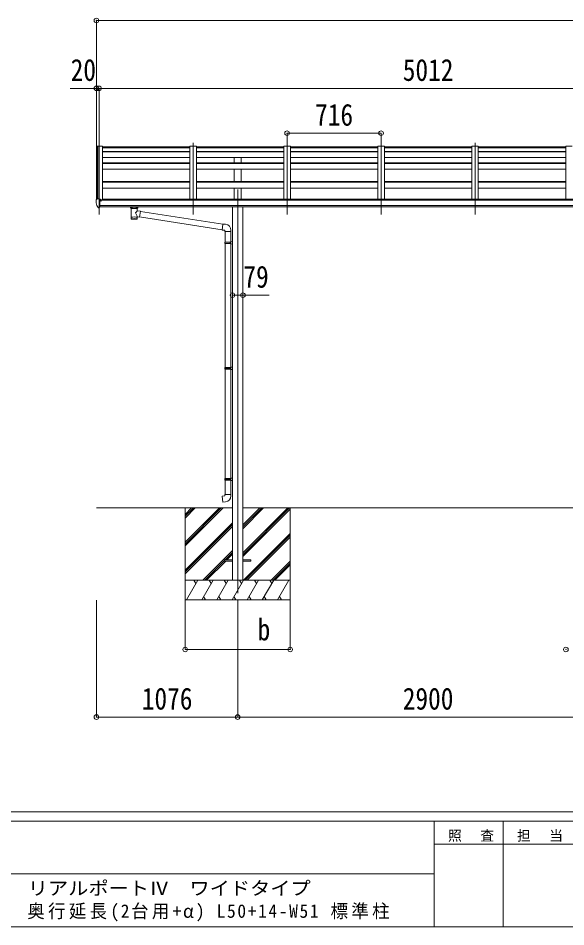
# Model space of a CAD drawing. Units: millimetres at full size. Extents: x -9783 to 9892, y -6828 to 6752.
# Drawn here: x 36 to 4208, y -6828 to 94 of the extents above; entities that cross this region are included whole.
import ezdxf
from ezdxf.enums import TextEntityAlignment as Align

# ---------------------------------------------------------------- set-up
doc = ezdxf.new("R2010")
doc.units = ezdxf.units.MM
doc.header["$LTSCALE"] = 35
doc.header["$PDMODE"] = 32
doc.header["$PDSIZE"] = 35
for name, color, linetype, lineweight in [('0-0_0', 7, 'Continuous', 9), ('0-1_本体', 4, 'Continuous', 9), ('0-2_部品', 7, 'Continuous', 9), ('0-8_PARTS2', 2, 'Continuous', 9), ('0-A_寸法', 6, 'Continuous', 9), ('F-0_240', 7, 'Continuous', 9)]:
    doc.layers.add(name, color=color, linetype=linetype, lineweight=lineweight)
doc.styles.add('ＭＳ ゴシック', font='')
doc.styles.get('ＭＳ ゴシック').set_extended_font_data('MS Gothic')

msp = doc.modelspace()

# ---------------------------------------------------------------- linework, layer by layer
at = {"layer": '0-0_0'}
for p, q in [((632.56, -3637.27), (1669.06, -3637.27)), ((1308.56, -3637.27), (1308.56, -4337.27)), ((1308.56, -3898), (1569.29, -3637.27)), ((1308.56, -3912.14), (1583.44, -3637.27)), ((1308.56, -3926.29), (1597.58, -3637.27)), ((1308.56, -3714.16), (1385.45, -3637.27)), ((1308.56, -3700.01), (1371.3, -3637.27)), ((1308.56, -3685.87), (1357.16, -3637.27)), ((1748.06, -3637.27), (4569.06, -3637.27)), ((1748.06, -3979), (2089.79, -3637.27)), ((1748.06, -3993.14), (2103.94, -3637.27)), ((1748.06, -3795.16), (1905.95, -3637.27)), ((1748.06, -3781.01), (1891.8, -3637.27)), ((1748.06, -3766.87), (1877.66, -3637.27)), ((1748.06, -4007.29), (2108.56, -3646.79)), ((2108.56, -3637.27), (2108.56, -4337.27)), ((1308.56, -4110.13), (1669.06, -3749.64)), ((1308.56, -4124.28), (1669.06, -3763.78)), ((1308.56, -4138.42), (1669.06, -3777.92)), ((1751.92, -4187.27), (2108.56, -3830.64)), ((1766.06, -4187.27), (2108.56, -3844.78)), ((1780.21, -4187.27), (2108.56, -3858.92)), ((1443.56, -4187.27), (1669.06, -3961.77)), ((1612.21, -4032.76), (1669.06, -3975.91)), ((1626.35, -4032.76), (1669.06, -3990.05)), ((1457.7, -4187.27), (1608.56, -4036.41)), ((1471.84, -4187.27), (1617.35, -4041.76)), ((1964.06, -4187.27), (2108.56, -4042.77)), ((1978.2, -4187.27), (2108.56, -4056.91)), ((1992.34, -4187.27), (2108.56, -4071.05)), ((2108.56, -4187.27), (1308.56, -4187.27)), ((1318.85, -4337.27), (1405.46, -4187.27)), ((1390.45, -4213.26), (1375.45, -4187.27)), ((1434.32, -4337.27), (1520.93, -4187.27)), ((1505.92, -4213.26), (1490.92, -4187.27)), ((1549.79, -4337.27), (1636.4, -4187.27)), ((1621.39, -4213.26), (1606.39, -4187.27)), ((1665.26, -4337.27), (1751.87, -4187.27)), ((1736.87, -4213.26), (1721.86, -4187.27)), ((1780.73, -4337.27), (1867.34, -4187.27)), ((1852.34, -4213.26), (1837.33, -4187.27)), ((1896.2, -4337.27), (1982.81, -4187.27)), ((1952.81, -4187.27), (1967.81, -4213.26)), ((2011.67, -4337.27), (2098.28, -4187.27)), ((1308.56, -4337.27), (2108.56, -4337.27)), ((1449.32, -4311.3), (1464.32, -4337.27)), ((1564.79, -4311.29), (1579.79, -4337.27)), ((1680.26, -4311.29), (1695.26, -4337.27)), ((1795.73, -4311.3), (1810.73, -4337.27)), ((1911.2, -4311.3), (1926.2, -4337.27)), ((2026.67, -4311.3), (2041.67, -4337.27))]:
    msp.add_line(p, q, dxfattribs=at)
at = {"layer": '0-1_本体'}
for p, q in [((632.57, -882.25), (632.56, -1287.89)), ((633.51, -881.37), (641.35, -880.96)), ((641.56, -881.03), (641.56, -1281.34)), ((641.64, -881.15), (642.26, -882.77)), ((677.56, -880.95), (677.56, -1291.52)), ((1343.56, -887.03), (677.56, -887.03)), ((677.56, -893.95), (1343.56, -893.95)), ((1343.56, -881.55), (1343.56, -1281.12)), ((1393.56, -881.55), (1343.56, -881.55)), ((1393.56, -881.55), (1393.56, -1281.12)), ((2059.56, -887.03), (1393.56, -887.03)), ((1393.56, -893.95), (2059.56, -893.95)), ((2059.56, -881.55), (2059.56, -1281.12)), ((2109.56, -881.55), (2059.56, -881.55)), ((2109.56, -881.55), (2109.56, -1281.12)), ((2775.56, -887.03), (2109.56, -887.03)), ((2109.56, -893.95), (2775.56, -893.95)), ((2775.56, -881.55), (2775.56, -1281.12)), ((2825.56, -881.55), (2775.56, -881.55)), ((2825.56, -881.55), (2825.56, -1281.12)), ((3491.56, -887.03), (2825.56, -887.03)), ((2825.56, -893.95), (3491.56, -893.95)), ((3491.56, -881.55), (3491.56, -1281.12)), ((3541.56, -881.55), (3491.56, -881.55)), ((3541.56, -881.55), (3541.56, -1281.12)), ((4207.56, -887.03), (3541.56, -887.03)), ((3541.56, -893.95), (4207.56, -893.95)), ((4207.56, -881.55), (4207.56, -1281.12)), ((4257.56, -881.55), (4207.56, -881.55)), ((677.56, -920.66), (1343.56, -920.66)), ((677.56, -923.51), (1343.56, -923.51)), ((677.56, -968.24), (1343.56, -968.24)), ((1393.56, -920.66), (2059.56, -920.66)), ((1393.56, -923.51), (2059.56, -923.51)), ((1393.56, -968.24), (2059.56, -968.24)), ((1681.06, -1006.93), (1681.06, -968.24)), ((1736.06, -1006.93), (1736.06, -968.24)), ((2109.56, -920.66), (2775.56, -920.66)), ((2109.56, -923.51), (2775.56, -923.51)), ((2109.56, -968.24), (2775.56, -968.24)), ((2825.56, -920.66), (3491.56, -920.66)), ((2825.56, -923.51), (3491.56, -923.51)), ((2825.56, -968.24), (3491.56, -968.24)), ((3541.56, -920.66), (4207.56, -920.66)), ((3541.56, -923.51), (4207.56, -923.51)), ((3541.56, -968.24), (4207.56, -968.24)), ((677.56, -1006.93), (1343.56, -1006.93)), ((677.56, -1012.22), (1343.56, -1012.22)), ((1393.56, -1006.93), (2059.56, -1006.93)), ((1393.56, -1012.22), (2059.56, -1012.22)), ((2109.56, -1006.93), (2775.56, -1006.93)), ((2109.56, -1012.22), (2775.56, -1012.22)), ((2825.56, -1006.93), (3491.56, -1006.93)), ((2825.56, -1012.22), (3491.56, -1012.22)), ((3541.56, -1006.93), (4207.56, -1006.93)), ((3541.56, -1012.22), (4207.56, -1012.22)), ((677.56, -1056.3), (1343.56, -1056.3)), ((1393.56, -1056.3), (2059.56, -1056.3)), ((1681.06, -1149.85), (1681.06, -1056.3)), ((1736.06, -1149.85), (1736.06, -1056.3)), ((2109.56, -1056.3), (2775.56, -1056.3)), ((2825.56, -1056.3), (3491.56, -1056.3)), ((3541.56, -1056.3), (4207.56, -1056.3)), ((677.56, -1149.85), (1343.56, -1149.85)), ((677.56, -1156.65), (1343.56, -1156.65)), ((1393.56, -1149.85), (2059.56, -1149.85)), ((1393.56, -1156.65), (2059.56, -1156.65)), ((2109.56, -1149.85), (2775.56, -1149.85)), ((2109.56, -1156.65), (2775.56, -1156.65)), ((2825.56, -1149.85), (3491.56, -1149.85)), ((2825.56, -1156.65), (3491.56, -1156.65)), ((3541.56, -1149.85), (4207.56, -1149.85)), ((3541.56, -1156.65), (4207.56, -1156.65)), ((677.56, -1200.2), (1343.56, -1200.2)), ((1393.56, -1200.2), (2059.56, -1200.2)), ((1681.06, -1284.82), (1681.06, -1200.2)), ((1736.06, -1284.82), (1736.06, -1200.2)), ((2109.56, -1200.2), (2775.56, -1200.2)), ((2825.56, -1200.2), (3491.56, -1200.2)), ((3541.56, -1200.2), (4207.56, -1200.2)), ((5658.06, -1291.52), (659.06, -1291.52)), ((682.56, -1291.52), (682.56, -1284.82)), ((5634.56, -1284.82), (682.56, -1284.82)), ((659.06, -1332.75), (5658.06, -1332.75)), ((5658.06, -1344.59), (659.06, -1344.52)), ((1669.06, -1344.69), (1669.06, -4187.27)), ((1748.06, -1344.69), (1748.06, -4187.27))]:
    msp.add_line(p, q, dxfattribs=at)
msp.add_lwpolyline([(642.26, -1281.34), (642.26, -880.95), (677.56, -880.95)], dxfattribs=at)
msp.add_circle((666.54, -1296.26), 3, dxfattribs=at)
for centre, radius, start, end in [((633.56, -882.37), 1, 93, 173.32986), ((641.36, -881.26), 0.301, 21.06327, 92.86679)]:
    msp.add_arc(centre, radius, start, end, dxfattribs=at)
at = {"layer": '0-2_部品'}
for p, q in [((630.56, -1290.91), (630.56, -1291.54)), ((637.47, -1282.11), (633.41, -1287.92)), ((652.56, -1350.04), (652.56, -1281.54)), ((654.06, -1282.46), (652.56, -1282.46)), ((659.06, -1291.27), (652.56, -1290.88)), ((654.06, -1282.46), (654.06, -1288.63)), ((663.74, -1283.96), (654.06, -1283.23)), ((654.06, -1286.23), (668.06, -1286.28)), ((663.54, -1296.46), (664.06, -1296.46)), ((664.06, -1296.46), (664.36, -1296.46)), ((664.56, -1286.27), (664.56, -1284.37)), ((669.06, -1287.39), (669.06, -1291.35)), ((644.94, -1348.23), (635.2, -1332.85)), ((651.06, -1349.95), (647.36, -1349.72)), ((651.06, -1349.95), (652.56, -1350.04)), ((652.56, -1347.84), (653.06, -1347.84)), ((653.06, -1347.84), (653.56, -1346.84)), ((659.06, -1346.84), (653.56, -1346.84)), ((893.06, -1350.85), (893.06, -1344.73)), ((897.16, -1355.35), (897.15, -1435.64)), ((942.96, -1372.92), (942.96, -1355.34)), ((968.19, -1376.83), (942.96, -1372.92)), ((947.06, -1350.85), (947.06, -1344.73)), ((968.19, -1376.83), (961.16, -1422.09)), ((1595.02, -1476.14), (967.87, -1378.84)), ((942.98, -1435.64), (942.96, -1419.01)), ((942.96, -1419.26), (961.16, -1422.09)), ((1591.35, -1518.07), (961.43, -1420.35)), ((1615.99, -1476.52), (1595.15, -1474.7)), ((1657.06, -1532.27), (1657.06, -1521.35)), ((1611.06, -1532.27), (1657.06, -1532.27)), ((1613.06, -1532.27), (1613.06, -1611.53)), ((1655.06, -1532.27), (1655.06, -1608.97)), ((1611.06, -1613.53), (1612.06, -1611.53)), ((1611.06, -1613.53), (1655.06, -1613.53)), ((1611.06, -1613.53), (1611.06, -1621.53)), ((1611.06, -1621.53), (1655.06, -1621.53)), ((1611.06, -1621.53), (1612.06, -1623.53)), ((1612.06, -1611.53), (1655.06, -1611.53)), ((1612.06, -1623.53), (1655.06, -1623.53)), ((1613.06, -1623.53), (1613.06, -2567.71)), ((1650.59, -1613.53), (1650.16, -1611.53)), ((1653.06, -1609.03), (1669.06, -1608.56)), ((1653.06, -1611.03), (1653.06, -1609.03)), ((1653.06, -1611.03), (1655.06, -1611.03)), ((1653.06, -1626.03), (1653.06, -1624.03)), ((1653.06, -1626.03), (1669.06, -1626.5)), ((1655.06, -1626.08), (1655.06, -2565.16)), ((1669.06, -1608.56), (1669.06, -1626.5)), ((1611.06, -2569.71), (1612.06, -2567.71)), ((1611.06, -2569.71), (1655.06, -2569.71)), ((1611.06, -2569.71), (1611.06, -2577.71)), ((1611.06, -2577.71), (1655.06, -2577.71)), ((1611.06, -2577.71), (1612.06, -2579.71)), ((1612.06, -2567.71), (1655.06, -2567.71)), ((1612.06, -2579.71), (1655.06, -2579.71)), ((1613.06, -2579.71), (1613.06, -3412.87)), ((1650.59, -2569.71), (1650.16, -2567.71)), ((1653.06, -2565.21), (1669.06, -2564.74)), ((1653.06, -2567.21), (1653.06, -2565.21)), ((1653.06, -2567.21), (1655.06, -2567.21)), ((1653.06, -2582.21), (1653.06, -2580.21)), ((1653.06, -2582.21), (1669.06, -2582.68)), ((1655.06, -2582.27), (1655.06, -3410.31)), ((1669.06, -2564.74), (1669.06, -2582.68)), ((1611.06, -3414.87), (1612.06, -3412.87)), ((1611.06, -3414.87), (1655.06, -3414.87)), ((1611.06, -3414.87), (1611.06, -3422.87)), ((1611.06, -3422.87), (1655.06, -3422.87)), ((1611.06, -3422.87), (1612.06, -3424.87)), ((1612.06, -3412.87), (1655.06, -3412.87)), ((1612.06, -3424.87), (1655.06, -3424.87)), ((1613.06, -3424.87), (1613.06, -3534.87)), ((1650.59, -3414.87), (1650.16, -3412.87)), ((1653.06, -3410.37), (1669.06, -3409.9)), ((1653.06, -3412.37), (1653.06, -3410.37)), ((1653.06, -3412.37), (1655.06, -3412.37)), ((1653.06, -3427.37), (1653.06, -3425.37)), ((1653.06, -3427.37), (1669.06, -3427.84)), ((1655.06, -3427.43), (1655.06, -3534.87)), ((1669.06, -3409.9), (1669.06, -3427.84)), ((1611.06, -3534.87), (1657.06, -3534.87)), ((1611.06, -3544.87), (1611.06, -3534.87)), ((1657.06, -3534.87), (1657.06, -3545.79))]:
    msp.add_line(p, q, dxfattribs=at)
at = {"layer": '0-2_部品', "color": 4}
for p, q in [((1608.56, -4032.76), (1669.06, -4032.76)), ((1608.56, -4032.76), (1608.56, -4041.76)), ((1608.56, -4041.76), (1669.06, -4041.76)), ((1748.06, -4032.76), (1808.56, -4032.76)), ((1748.06, -4041.76), (1808.56, -4041.76)), ((1808.56, -4032.76), (1808.56, -4041.76))]:
    msp.add_line(p, q, dxfattribs=at)
at = {"layer": '0-2_部品'}
for points in [[(652.56, -1281.54), (640.56, -1281.54), (638.23, -1281.68)], [(659.06, -1346.84), (659.06, -1288.63), (654.06, -1288.63)], [(663.74, -1283.96), (663.91, -1283.97), (664.06, -1284.01), (664.21, -1284.05), (664.33, -1284.1), (664.43, -1284.16), (664.5, -1284.23), (664.55, -1284.3), (664.56, -1284.37)], [(664.36, -1295.27), (664.36, -1296.46), (669.06, -1296.46)], [(669.06, -1294.84), (669.06, -1296.46), (669.54, -1296.46)], [(652.56, -1336.15), (655.73, -1335.74), (659.06, -1335.31)], [(893.1, -1350.91), (893.08, -1350.55), (893.32, -1349.59), (893.85, -1348.71), (894.65, -1347.87), (895.76, -1347.07), (897.16, -1346.35)], [(893.1, -1350.79), (893.08, -1351.15), (893.32, -1352.11), (893.85, -1352.99), (894.65, -1353.83), (895.76, -1354.62), (897.16, -1355.35)], [(942.96, -1346.36), (943.2, -1346.45), (944.55, -1347.19), (945.66, -1348.04), (946.42, -1348.9), (946.88, -1349.8), (947.05, -1350.69)], [(942.96, -1355.34), (943.2, -1355.24), (944.55, -1354.51), (945.66, -1353.66), (946.42, -1352.8), (946.88, -1351.9), (947.05, -1351.01)], [(1595.15, -1474.7), (1591.14, -1520.53), (1611.06, -1522.27), (1611.06, -1532.27)], [(1650.59, -1613.53), (1650.59, -1621.53), (1650.16, -1623.53)], [(1653.06, -1624.03), (1655.06, -1624.03), (1655.06, -1611.03)], [(1650.59, -2569.71), (1650.59, -2577.71), (1650.16, -2579.71)], [(1653.06, -2580.21), (1655.06, -2580.21), (1655.06, -2567.21)], [(1650.59, -3414.87), (1650.59, -3422.87), (1650.16, -3424.87)], [(1653.06, -3425.37), (1655.06, -3425.37), (1655.06, -3412.37)], [(1615.99, -3590.62), (1595.15, -3592.44), (1591.14, -3546.62), (1611.06, -3544.87)]]:
    msp.add_lwpolyline(points, dxfattribs=at)
for centre, radius, start, end in [((633.56, -1290.91), 3, 93, 180), ((823.06, -1291.54), 192.49, 180.0008, 192.1233), ((638.29, -1282.68), 1, 93.5, 145), ((666.56, -1296.46), 2.5, 151.64236, 180), ((666.56, -1296.46), 2.5, 0, 151.64236), ((637.79, -1331.35), 3, 191.83348, 210), ((647.54, -1346.73), 3, 210, 266.5), ((910.13, -1396.07), 51.38, 92.46126, 104.61963), ((930.02, -1396.07), 51.38, 75.38037, 87.53874), ((1612.06, -1521.35), 45, 0, 85), ((1612.06, -3545.79), 45, 275, 0)]:
    msp.add_arc(centre, radius, start, end, dxfattribs=at)
for centre, major_axis, ratio, start_param, end_param in [((668.06, -1287.39), (-0.02, 1.1), 0.906239, 4.6917496, 6.2625459), ((920.06, -1356.54), (-22.91, -0.42), 0.072511, 4.711586, 6.2823824), ((920.09, -1354.91), (-22.91, -0.42), 0.072511, 4.711586, 6.2823824), ((920.04, -1354.92), (22.92, -0.42), 0.07247, 0.0008089, 1.5716053), ((920.04, -1356.54), (22.92, -0.42), 0.07247, 0.0008089, 1.5716053), ((922.62, -1395.12), (20.32, 22.25), 0.045535, 4.9756507, 6.2441899), ((931.06, -1350.85), (16, 0), 0.361356, 0, 0.0194874), ((931.06, -1350.85), (16, 0), 0.361356, 6.2636979, 6.2831853), ((920.06, -1435.64), (22.92, 0), 0.101955, 6.2829723, 9.4248207), ((920.06, -1435.64), (22.92, 0), 0.101955, 3.1415499, 6.2833984), ((920.06, -1423.2), (22.91, 0), 0.122865, 6.2831853, 9.424778), ((920.06, -1392.47), (-22.81, 26.62), 0.234429, 3.1563334, 4.5976381)]:
    msp.add_ellipse(centre, major_axis=major_axis, ratio=ratio, start_param=start_param, end_param=end_param, dxfattribs=at)
at = {"layer": '0-8_PARTS2'}
for p, q in [((652.56, -881.58), (652.56, -1400.87)), ((1368.56, -1400.87), (1368.56, -857.02)), ((2084.56, -1400.87), (2084.56, -857.02)), ((2800.56, -1400.87), (2800.56, -857.02)), ((3516.56, -1400.87), (3516.56, -857.02)), ((1708.56, -1212.06), (1708.56, -4287.29))]:
    msp.add_line(p, q, dxfattribs=at)
at = {"layer": '0-A_寸法'}
for p, q in [((632.57, 76.38), (632.57, -440.86)), ((632.57, 76.38), (7116.57, 76.38)), ((632.57, -440.86), (432.57, -440.86)), ((632.57, -440.86), (632.57, -896.44)), ((652.57, -440.86), (632.57, -440.86)), ((652.57, -440.86), (652.57, -896.44)), ((652.57, -440.86), (5664.56, -440.86)), ((652.57, -440.86), (652.57, -896.44)), ((2084.56, -782.3), (2084.56, -899.91)), ((2084.56, -782.3), (2800.56, -782.3)), ((2800.56, -782.3), (2800.56, -899.91)), ((1669.06, -2016.02), (1748.06, -2016.02)), ((1748.06, -2016.02), (1948.06, -2016.02)), ((632.57, -5230.15), (632.57, -4340.76)), ((1308.56, -4715.17), (1308.56, -4340.76)), ((1708.56, -5230.15), (1708.56, -4340.76)), ((2108.56, -4715.17), (2108.56, -4340.76)), ((1308.56, -4715.17), (2108.56, -4715.17)), ((632.57, -5230.15), (1708.56, -5230.15)), ((1708.56, -5230.15), (4608.56, -5230.15))]:
    msp.add_line(p, q, dxfattribs=at)
for p in [(632.57, 76.38), (632.57, -440.86), (652.57, -440.86), (2084.56, -782.3), (2800.56, -782.3), (1669.06, -2016.02), (1748.06, -2016.02), (1308.56, -4715.17), (2108.56, -4715.17), (4208.56, -4715.17), (632.57, -5230.15), (1708.56, -5230.15)]:
    msp.add_point(p, dxfattribs=at)
at = {"layer": 'F-0_240', "color": 5}
for p, q in [((-9783.03, -5953.1), (9396.97, -5953.1)), ((-9783.03, -6023.1), (6285.75, -6023.1)), ((3205.75, -6023.1), (3205.75, -6828.1)), ((3730.75, -6023.1), (3730.75, -6828.1)), ((3205.75, -6198.1), (5305.75, -6198.1)), ((-3969.25, -6425.6), (3205.75, -6425.6)), ((-9783.03, -6828.1), (9396.97, -6828.1))]:
    msp.add_line(p, q, dxfattribs=at)

# ---------------------------------------------------------------- texts
at = {"layer": '0-A_寸法', "color": 7, "style": 'ＭＳ ゴシック', "width": 0.85}
for s, p in [('20', (436.32, -433.86)), ('5012', (2966.07, -433.86)), ('716', (2298.19, -775.3)), ('79', (1751.81, -2009.02)), ('b', (1860.44, -4696.17)), ('1076', (978.07, -5223.15)), ('2900', (2966.06, -5223.15))]:
    msp.add_text(s, height=166.8, dxfattribs=at).set_placement(p, align=Align.BOTTOM_LEFT)
at = {"layer": 'F-0_240', "style": 'ＭＳ ゴシック', "width": 1.1}
msp.add_text('リアルポートⅣ\u3000ワイドタイプ', height=102.6, dxfattribs=at).set_placement((109.35, -6616.22), align=Align.BOTTOM_LEFT)
at = {"layer": 'F-0_240', "attachment_point": 7, "style": 'ＭＳ ゴシック'}
for s, insert, char_height in [('\\T1.17;照\u3000査', (3310.76, -6180.6), 76.98), ('\\T1.17;担\u3000当', (3835.76, -6180.6), 76.98), ('\\T1.19;\\W0.95;奥行延長(2台用+α)\\~L50+14-W51\\~標準柱', (105.77, -6786.55), 102.6)]:
    msp.add_mtext(s, dxfattribs=dict(at, insert=insert, char_height=char_height))

doc.saveas('drawing.dxf')
